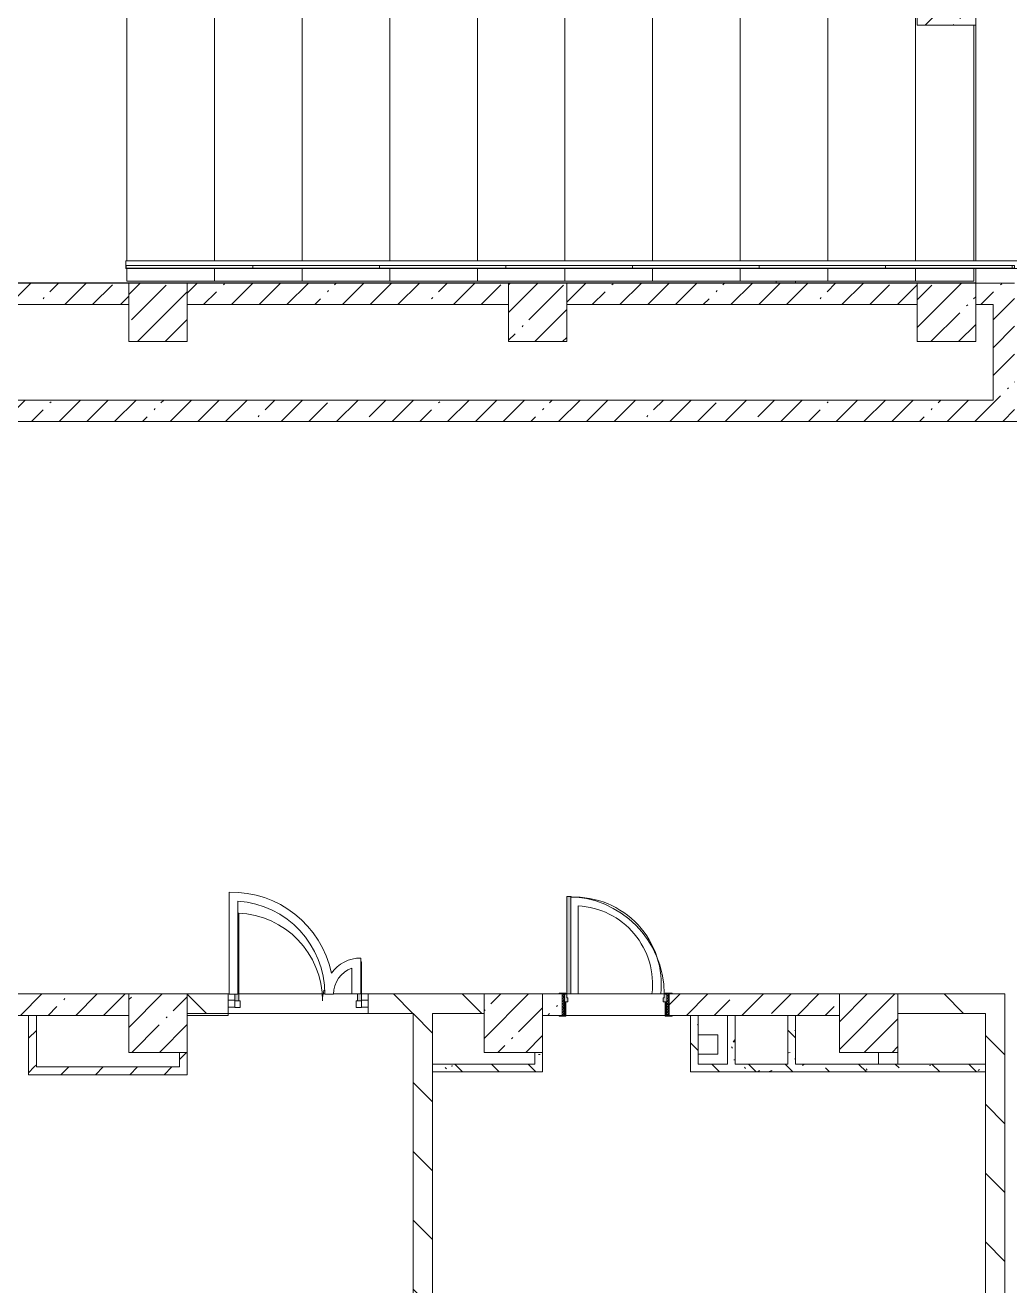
# Model space of a CAD drawing. Header units: millimetres. Extents: x 81632 to 272167, y -8553 to 29000.
# Drawn here: x 165806 to 175921, y 4902 to 17850 of the extents above; entities that cross this region are included whole.
import ezdxf

# ---------------------------------------------------------------- set-up
doc = ezdxf.new("R2010")
doc.units = ezdxf.units.MM
doc.linetypes.add('200_ШТРИХ__ш1_п0_6_', pattern=[800, 500, -300])
for name, color, linetype, lineweight, true_color in [('A-DETL-GENF-4', 7, 'Continuous', 5, 0xaaaaaa), ('A-DOOR-5', 7, 'Continuous', 5, 0xe2e2e2), ('A-DOOR-6', 7, 'Continuous', 5, 0xaaaaaa), ('A-DOOR-FRAM-4', 7, 'Continuous', 5, 0xe2e2e2), ('A-DOOR-FRAM-6', 7, 'Continuous', 5, 0xaaaaaa), ('A-FLOR-1', 7, 'Continuous', 5, 0xaaaaaa), ('A-WALL-PATT-1', 7, 'Continuous', 5, 0x787878), ('I-WALL-5', 7, 'Continuous', 5, 0x787878)]:
    doc.layers.add(name, color=color, linetype=linetype, lineweight=lineweight, true_color=true_color)
for name, color, linetype, lineweight in [('A-DETL-MBND-1', 7, '200_ШТРИХ__ш1_п0_6_', 9), ('A-GLAZ-CWMG-2', 7, 'Continuous', 5), ('A-WALL', 7, 'Continuous', 9), ('A-WALL-2', 7, 'Continuous', 5), ('I-WALL-3', 7, 'Continuous', 5), ('S-COLS-1', 7, 'Continuous', 5), ('S-STRS-2', 7, 'Continuous', 5)]:
    doc.layers.add(name, color=color, linetype=linetype, lineweight=lineweight)
pattern_1 = [(135, (144961.33, 0), (-353.553, -353.553), [])]
pattern_2 = [(45, (144961.33, 0), (-285.123, 285.123), []), (45, (145246.45, 0), (-285.123, 285.123), [504.031, -100.806, 16.764, -84.042])]
pattern_3 = [(45, (144961.33, 0), (-176.7767, 176.7767), [])]
pattern_4 = [(135, (144961.33, 0), (-377.171, -377.171), [533.4, -88.9, 17.78, -88.9]), (135, (144961.33, 376.94), (-377.171, -377.171), []), (50, (144961.33, 0), (637.6445, -55.787), [66.675, -733.425]), (355, (144961.3, 0), (-123.35, 668.699), [53.34, -586.74]), (100.451, (145014.47, -4.65), (514.299, 612.908), [56.665, -623.315]), (46.184, (144961.3, 177.8), (948.776, -147.15), [100.012, -1100.137]), (96.636, (145040.4, 165.5), (830.91, 865.997), [84.998, -934.973]), (351.184, (144961.3, 177.8), (830.918, 865.988), [80.01, -880.11]), (21, (145050.23, 133.35), (530.651, -357.928), [66.675, -733.425]), (326, (145050.2, 133.35), (216.308, 644.658), [53.34, -586.74]), (71.451, (145094.45, 103.5), (746.96, 286.724), [56.665, -623.315]), (37.5, (144961.33, 0), (10.8105, 295.9426), [16.764, -562.864, 16.764, -578.866, -588.962]), (37.5, (144961.33, 0), (10.8105, 295.9426), [-1175.258, 16.764, -572.198]), (7.5, (144961.33, 0), (233.869, 350.6318), [16.764, -322.834, 16.764, -549.529, -224.472]), (7.5, (144961.33, 0), (233.869, 350.6318), [-905.891, 16.764, -207.708]), (327.5, (144763.08, 0), (474.5678, -20.0513), [16.764, -205.486, 16.764, -676.656, -920.115]), (327.5, (144763.08, 0), (474.5678, -20.0513), [-915.67, 16.764, -903.351]), (317.5, (144674.2, 0), (518.452, 88.9934), [16.764, -272.161, 16.764, -443.738, -653.415]), (317.5, (144674.2, 0), (518.452, 88.9934), [-749.427, 16.764, -636.651])]

# ---------------------------------------------------------------- blocks, each defined once
blk = doc.blocks.new('BSC_Колонна _Прямоугольная - 600х600-23286269-2_6_3_птичка')
at = {"layer": 'S-COLS-1'}
h = blk.add_hatch(dxfattribs=at)
h.set_pattern_fill('FP_46', color=256, style=0, pattern_type=2)
h.set_pattern_definition([(45, (-29509.74, -7600), (-285.123, 285.123), []), (45, (-29224.6, -7600), (-285.123, 285.123), [504.031, -100.806, 16.764, -84.042])])
h.paths.add_polyline_path([(-300, -300), (300, -300), (300, 300), (-300, 300)])
for p, q in [((300, 300), (-300, 300)), ((-300, 300), (-300, -300)), ((300, -300), (300, 300)), ((-300, -300), (300, -300))]:
    blk.add_line(p, q, dxfattribs=at)
blk = doc.blocks.new('BSC_Колонна _Прямоугольная - 600х600-V30-2_6_3_птичка')
at = {"layer": 'S-COLS-1'}
h = blk.add_hatch(dxfattribs=at)
h.set_pattern_fill('FP_69', color=256, style=0, pattern_type=2)
h.set_pattern_definition([(45, (-25860, -7600), (-285.123, 285.123), []), (45, (-25574.88, -7600), (-285.123, 285.123), [504.031, -100.806, 16.764, -84.042])])
h.paths.add_polyline_path([(-300, -300), (300, -300), (300, 300), (-300, 300)])
for p, q in [((300, 300), (-300, 300)), ((-300, 300), (-300, -300)), ((300, -300), (300, 300)), ((-300, -300), (300, -300))]:
    blk.add_line(p, q, dxfattribs=at)
blk = doc.blocks.new('BSC_Колонна _Прямоугольная - 600х600-V32-2_6_3_птичка')
at = {"layer": 'S-COLS-1'}
h = blk.add_hatch(dxfattribs=at)
h.set_pattern_fill('FP_71', color=256, style=0, pattern_type=2)
h.set_pattern_definition([(45, (-26110, -14900), (-285.123, 285.123), []), (45, (-25824.88, -14900), (-285.123, 285.123), [504.031, -100.806, 16.764, -84.042])])
h.paths.add_polyline_path([(-300, -300), (300, -300), (300, 300), (-300, 300)])
for p, q in [((300, 300), (-300, 300)), ((-300, 300), (-300, -300)), ((300, -300), (300, 300)), ((-300, -300), (300, -300))]:
    blk.add_line(p, q, dxfattribs=at)
blk = doc.blocks.new('BSC_Колонна _Прямоугольная - 600х600-V84-2_6_3_птичка')
at = {"layer": 'S-COLS-1'}
h = blk.add_hatch(dxfattribs=at)
h.set_pattern_fill('FP_108', color=256, style=0, pattern_type=2)
h.set_pattern_definition([(45, (-30310, -14900), (-285.123, 285.123), []), (45, (-30024.88, -14900), (-285.123, 285.123), [504.031, -100.806, 16.764, -84.042])])
h.paths.add_polyline_path([(-300, -300), (300, -300), (300, 300), (-300, 300), (-300, -30)])
for p, q in [((300, 300), (-300, 300)), ((-300, 300), (-300, -300)), ((300, -300), (300, 300)), ((-300, -300), (300, -300))]:
    blk.add_line(p, q, dxfattribs=at)
blk = doc.blocks.new('110_Дверь_СКБ_1Ст_Внутренняя1 - Д-4к_п__1100x2100h_Артистические EI30-V96-2_6_3_птичка')
at = {"layer": 'A-DOOR-5'}
h = blk.add_hatch(color=256, dxfattribs=at)
h.paths.add_polyline_path([(537.5, 30), (537.5, 110), (512.5, 110), (512.5, 70), (502.5, 70), (502.5, 30)])
h.paths.add_polyline_path([(-477.5, 30), (-477.5, 70), (-487.5, 70), (-487.5, 110), (-512.5, 110), (-512.5, 30)])
at = {"layer": 'A-DOOR-6'}
h = blk.add_hatch(dxfattribs=at)
h.set_pattern_fill('FP_20', color=256, style=0, pattern_type=2)
h.set_pattern_definition([(135, (1751.41, 174.685), (-14.14214, -14.14214), []), (225, (1751.41, 174.685), (14.14214, -14.14214), [])])
h.paths.add_polyline_path([(562.5, -110), (562.5, 110), (537.5, 110), (537.5, -110)])
at = {"layer": 'A-DOOR-FRAM-4'}
for points in [[(-447.5, 110), (-447.5, 1110), (-487.5, 1110), (-487.5, 110)], [(-497.5, 110), (-497.5, 118), (-567.5, 118), (-567.5, 110)], [(-497.5, -110), (-497.5, 30), (-512.5, 30), (-512.5, -110)], [(592.5, 110), (592.5, 118), (522.5, 118), (522.5, 110)], [(537.5, -110), (537.5, 30), (522.5, 30), (522.5, -110)], [(-497.5, -118), (-497.5, -110), (-567.5, -110), (-567.5, -118)], [(592.5, -118), (592.5, -110), (522.5, -110), (522.5, -118)]]:
    blk.add_hatch(color=256, dxfattribs=at).paths.add_polyline_path(points)
at = {"layer": 'A-DOOR-FRAM-6'}
h = blk.add_hatch(dxfattribs=at)
h.set_pattern_fill('FP_21', color=256, style=0, pattern_type=2)
h.set_pattern_definition([(45, (-371.384, 174.685), (-14.1421, 14.1421), []), (135, (-371.384, 174.685), (-14.1421, -14.1421), [])])
h.paths.add_polyline_path([(-512.5, -110), (-512.5, 110), (-537.5, 110), (-537.5, -110)])
at = {"layer": 'A-DOOR-6'}
for p, q in [((-487.5, 1110), (-487.5, 110)), ((-447.5, 1110), (-487.5, 1110)), ((-447.5, 110), (-447.5, 1110)), ((-487.5, 110), (-447.5, 110))]:
    blk.add_line(p, q, dxfattribs=at)
blk.add_arc((-487.5, 110), 1000, 360, 90, dxfattribs=at)
at = {"layer": 'A-DOOR-FRAM-6'}
for p, q in [((-497.5, 118), (-567.5, 118)), ((-567.5, 118), (-567.5, 110)), ((-567.5, 110), (-497.5, 110)), ((-512.5, 110), (-537.5, 110)), ((-537.5, 110), (-537.5, -110)), ((-487.5, 110), (-512.5, 110)), ((-512.5, 110), (-512.5, 30)), ((-512.5, -110), (-512.5, 110)), ((-497.5, 110), (-512.5, 110)), ((-512.5, 110), (-512.5, 109)), ((-512.5, 109), (-497.5, 109)), ((-512.5, 30), (-477.5, 30)), ((-497.5, 30), (-512.5, 30)), ((-512.5, 30), (-512.5, -110)), ((-497.5, 110), (-497.5, 118)), ((-497.5, 109), (-497.5, 110)), ((-497.5, -110), (-497.5, 30)), ((-487.5, 70), (-487.5, 110)), ((-477.5, 70), (-487.5, 70)), ((-477.5, 30), (-477.5, 70)), ((512.5, 70), (502.5, 70)), ((502.5, 70), (502.5, 30)), ((502.5, 30), (537.5, 30)), ((512.5, 110), (512.5, 70)), ((537.5, 110), (512.5, 110)), ((592.5, 118), (522.5, 118)), ((522.5, 118), (522.5, 110)), ((537.5, 110), (522.5, 110)), ((522.5, 110), (522.5, 109)), ((522.5, 110), (592.5, 110)), ((522.5, 109), (537.5, 109)), ((537.5, 30), (522.5, 30)), ((522.5, 30), (522.5, -110)), ((537.5, 30), (537.5, 110)), ((562.5, 110), (537.5, 110)), ((537.5, 110), (537.5, -110)), ((537.5, 109), (537.5, 110)), ((537.5, -110), (537.5, 30)), ((562.5, -110), (562.5, 110)), ((592.5, 110), (592.5, 118)), ((-497.5, -110), (-567.5, -110)), ((-567.5, -110), (-567.5, -118)), ((-567.5, -118), (-497.5, -118)), ((-537.5, -110), (-512.5, -110)), ((-512.5, -110), (-497.5, -110)), ((-497.5, -118), (-497.5, -110)), ((522.5, -110), (537.5, -110)), ((592.5, -110), (522.5, -110)), ((522.5, -110), (522.5, -118)), ((522.5, -118), (592.5, -118)), ((537.5, -110), (562.5, -110)), ((592.5, -118), (592.5, -110))]:
    blk.add_line(p, q, dxfattribs=at)
blk = doc.blocks.new('BSC_Колонна _Прямоугольная - 600х600-V115-2_6_3_птичка')
at = {"layer": 'S-COLS-1'}
h = blk.add_hatch(dxfattribs=at)
h.set_pattern_fill('FP_133', color=256, style=0, pattern_type=2)
h.set_pattern_definition([(45, (-22210, -14900), (-285.123, 285.123), []), (45, (-21924.88, -14900), (-285.123, 285.123), [504.031, -100.806, 16.764, -84.042])])
h.paths.add_polyline_path([(-300, -300), (300, -300), (300, 300), (-300, 300)])
for p, q in [((300, 300), (-300, 300)), ((-300, 300), (-300, -300)), ((300, -300), (300, 300)), ((-300, -300), (300, -300))]:
    blk.add_line(p, q, dxfattribs=at)
blk = doc.blocks.new('BSC_Колонна _Прямоугольная - 600х600-V120-2_6_3_птичка')
at = {"layer": 'S-COLS-1'}
h = blk.add_hatch(dxfattribs=at)
h.set_pattern_fill('FP_139', color=256, style=0, pattern_type=2)
h.set_pattern_definition([(45, (-22210, -7600), (-285.123, 285.123), []), (45, (-21924.88, -7600), (-285.123, 285.123), [504.031, -100.806, 16.764, -84.042])])
h.paths.add_polyline_path([(-300, -300), (300, -300), (300, 300), (-300, 300)])
for p, q in [((300, 300), (-300, 300)), ((-300, 300), (-300, -300)), ((300, -300), (300, 300)), ((-300, -300), (300, -300))]:
    blk.add_line(p, q, dxfattribs=at)
blk = doc.blocks.new('Прямоугольный импост - 50 x 70 мм-31927764-2_6_3_птичка')
at = {"layer": 'A-GLAZ-CWMG-2'}
for p, q in [((-70, 35), (0, 35)), ((-70, -35), (-70, 35)), ((0, 35), (0, -35)), ((0, -35), (-70, -35))]:
    blk.add_line(p, q, dxfattribs=at)
blk = doc.blocks.new('Дверь_Витражная_остекление_ - ДВН_ДАО_Главный вход_1200 в свету Д-22 _п_-V161-2_6_3_птичка')
at = {"layer": 'A-DOOR-5'}
for points in [[(-619, 30), (-610, 30), (-610, 930), (-619, 930), (-619, 97), (-650, 97), (-650, 30)], [(610, 30), (650, 35), (650, 430), (642, 430), (642, 100), (610, 100)]]:
    blk.add_hatch(color=256, dxfattribs=at).paths.add_polyline_path(points)
at = {"layer": 'A-DETL-GENF-4'}
for p, q in [((-610, 930), (-619, 930)), ((-610, 30), (-610, 930)), ((650, 430), (642, 430)), ((650, 35), (650, 430)), ((-650, 97), (-650, 35)), ((-650, 30), (-610, 30)), ((-595, 30), (-650, 30)), ((-595, -40), (-595, 30)), ((595, -40), (595, 30)), ((595, 30), (650, 30)), ((610, 100), (610, 30)), ((610, 30), (650, 30)), ((-650, -40), (-595, -40)), ((650, -40), (595, -40))]:
    blk.add_line(p, q, dxfattribs=at)
at = {"layer": 'A-DOOR-6'}
for p, q in [((650, 430), (650, 35)), ((-650, 97), (-650, 35))]:
    blk.add_line(p, q, dxfattribs=at)
for centre, radius, start, end in [((-650, 30), 900, 360, 87.9985), ((650, 30), 400, 90, 91.1759), ((650, 30), 400, 164.4599, 180)]:
    blk.add_arc(centre, radius, start, end, dxfattribs=at)
blk = doc.blocks.new('Прямоугольный импост - 50 x 70 мм-31701779-2_6_3_птичка')
at = {"layer": 'A-GLAZ-CWMG-2'}
for p, q in [((0, 35), (-70, 35)), ((-70, 35), (-70, -35)), ((0, -35), (0, 35)), ((-70, -35), (0, -35))]:
    blk.add_line(p, q, dxfattribs=at)
blk = doc.blocks.new('Перекрытия 2 - Перекрытия 4-32990152-2_6_3_птичка')
at = {"layer": 'S-STRS-2'}
for p, q in [((21910, 19180), (22510, 19180)), ((21910, 19180), (21910, 15411)), ((22810, 19180), (23410, 19180)), ((22810, 15411), (22810, 19180)), ((23710, 19180), (24310, 19180)), ((23710, 15411), (23710, 19180)), ((24610, 19180), (25210, 19180)), ((24610, 15411), (24610, 19180)), ((25510, 19180), (26110, 19180)), ((25510, 15411), (25510, 19180)), ((26410, 19180), (27010, 19180)), ((26410, 15411), (26410, 19180)), ((27310, 19180), (27910, 19180)), ((27310, 15411), (27310, 19180)), ((28210, 19180), (28810, 19180)), ((28210, 15411), (28210, 19180)), ((29110, 19180), (29710, 19180)), ((29110, 15411), (29110, 19180)), ((30010, 19180), (30610, 19180)), ((30010, 15411), (30010, 19180)), ((30610, 18430), (30610, 19180)), ((30610, 15411), (30610, 17830)), ((21910, 15330), (21910, 15200)), ((22810, 15200), (22810, 15330)), ((23710, 15200), (23710, 15330)), ((24610, 15200), (24610, 15330)), ((25510, 15200), (25510, 15330)), ((26410, 15200), (26410, 15330)), ((27310, 15200), (27310, 15330)), ((28210, 15200), (28210, 15330)), ((29110, 15200), (29110, 15330)), ((30010, 15200), (30010, 15330)), ((30610, 15200), (30610, 15330)), ((22810, 15200), (21910, 15200)), ((23710, 15200), (22810, 15200)), ((24610, 15200), (23710, 15200)), ((25510, 15200), (24610, 15200)), ((26410, 15200), (25510, 15200)), ((27310, 15200), (26410, 15200)), ((28210, 15200), (27310, 15200)), ((29110, 15200), (28210, 15200)), ((30010, 15200), (29110, 15200)), ((30610, 15200), (30010, 15200))]:
    blk.add_line(p, q, dxfattribs=at)
blk = doc.blocks.new('Стены наклон_ амфитеатр - Стены наклон_ амфитеатр-32992696-2_6_3_птичка')
at = {"layer": 'A-WALL-PATT-1'}
h = blk.add_hatch(dxfattribs=at)
h.set_pattern_fill('FP_163', color=256, style=0, pattern_type=2)
h.set_pattern_definition([(0, (26444.5, 15393.4), (0, 246.1), []), (90, (26444.5, 15393.4), (-1300, 8e-14), [])])
h.paths.add_polyline_path([(30993, 15354), (31010, 15354), (31010, 15381), (21879, 15381), (21879, 15354), (27946, 15354)])
at = {"layer": 'A-WALL-2'}
for p, q in [((31041, 15431), (21879, 15431)), ((21879, 15431), (21879, 15381)), ((31041, 15350), (31041, 15431)), ((21879, 15381), (31010, 15381)), ((21879, 15354), (21879, 15381)), ((21879, 15350), (21879, 15354)), ((31010, 15354), (21879, 15354)), ((31010, 15350), (21879, 15350)), ((31010, 15381), (31010, 15350)), ((31010, 15350), (31041, 15350))]:
    blk.add_line(p, q, dxfattribs=at)
blk = doc.blocks.new('BSC_Колонна _Прямоугольная - 600х600-V172-2_6_3_птичка')
at = {"layer": 'S-COLS-1'}
h = blk.add_hatch(dxfattribs=at)
h.set_pattern_fill('FP_164', color=256, style=0, pattern_type=2)
h.set_pattern_definition([(45, (-30310, -18150), (-285.123, 285.123), []), (45, (-30024.88, -18150), (-285.123, 285.123), [504.031, -100.806, 16.764, -84.042])])
h.paths.add_polyline_path([(-300, -300), (300, -300), (300, 300), (-300, 300)])
for p, q in [((300, 300), (-300, 300)), ((-300, 300), (-300, -300)), ((300, -300), (300, 300)), ((-300, -300), (300, -300))]:
    blk.add_line(p, q, dxfattribs=at)

msp = doc.modelspace()

# ---------------------------------------------------------------- hatches: boundary and pattern name
at = {"layer": 'I-WALL-3'}
h = msp.add_hatch(dxfattribs=at)
h.set_pattern_fill('FP_73', color=256, style=0, pattern_type=2)
h.set_pattern_definition(pattern_2)
h.paths.add_polyline_path([(172907.1, 14980), (174971.3, 14980), (174971.3, 15200), (171371.3, 15200), (171371.3, 14980)])
h.paths.add_polyline_path([(175751.3, 14980), (175751.3, 15200), (175571.3, 15196.3), (175571.3, 14980)])
h.paths.add_polyline_path([(159771.3, 14980), (163071.6, 14980), (163071.6, 15200), (159281.3, 15200), (159281.3, 14980), (159400.2, 14980)])
h.paths.add_polyline_path([(170771.3, 14980), (170771.3, 15200), (167471.3, 15200), (167471.3, 14980), (169305.3, 14980)])
h.paths.add_polyline_path([(165171.3, 14980), (166871.3, 14980), (166871.3, 15200), (163671.6, 15200), (163671.6, 14980), (164951.3, 14980)])
h = msp.add_hatch(dxfattribs=at)
h.set_pattern_fill('FP_73', color=256, style=0, pattern_type=2)
h.set_pattern_definition(pattern_2)
h.paths.add_polyline_path([(175751.3, 13780), (175971.3, 13780), (175971.3, 15200), (175751.3, 15200), (175751.3, 14000)])
h = msp.add_hatch(dxfattribs=at)
h.set_pattern_fill('FP_73', color=256, style=0, pattern_type=2)
h.set_pattern_definition(pattern_2)
h.paths.add_polyline_path([(175608.5, 13780), (175751.3, 13780), (175751.3, 14000), (165171.3, 14000), (165171.3, 13780), (174708.1, 13780)])
h = msp.add_hatch(dxfattribs=at)
h.set_pattern_fill('FP_73', color=256, style=0, pattern_type=2)
h.set_pattern_definition(pattern_2)
h.paths.add_polyline_path([(165841.3, 7680), (166871.3, 7680), (166871.3, 7900), (164721.3, 7900), (164721.3, 7830), (163521.3, 7830), (163521.3, 7900), (162221.3, 7900), (162221.3, 7680), (165703.4, 7680)])
h = msp.add_hatch(dxfattribs=at)
h.set_pattern_fill('FP_76', color=256, style=0, pattern_type=2)
h.set_pattern_definition(pattern_1)
h.paths.add_polyline_path([(169791.3, 7700), (170521.3, 7700), (170521.3, 7900), (169331.3, 7900), (169331.3, 7700)])
h.paths.add_polyline_path([(167891.3, 7700), (167891.3, 7900), (167471.3, 7900), (167471.3, 7700), (167504.4, 7700)])
h = msp.add_hatch(dxfattribs=at)
h.set_pattern_fill('FP_73', color=256, style=0, pattern_type=2)
h.set_pattern_definition(pattern_2)
h.paths.add_polyline_path([(172421.3, 7680), (174171.1, 7680), (174171.1, 7900), (172421.3, 7900)])
h.paths.add_polyline_path([(171291.3, 7680), (171321.3, 7680), (171321.3, 7900), (171121.3, 7900), (171121.3, 7680)])
h = msp.add_hatch(dxfattribs=at)
h.set_pattern_fill('FP_76', color=256, style=0, pattern_type=2)
h.set_pattern_definition(pattern_1)
h.paths.add_polyline_path([(175671.3, 7700), (175871.3, 7700), (175871.3, 7900), (174771.1, 7900), (174771.1, 7700)])
h = msp.add_hatch(dxfattribs=at)
h.set_pattern_fill('FP_77', color=256, style=0, pattern_type=2)
h.set_pattern_definition(pattern_3)
h.paths.add_polyline_path([(165921.3, 7150), (165921.3, 7680), (165841.3, 7680), (165841.3, 7150)])
h = msp.add_hatch(dxfattribs=at)
h.set_pattern_fill('FP_76', color=256, style=0, pattern_type=2)
h.set_pattern_definition(pattern_1)
h.paths.add_polyline_path([(169991.3, 100), (169991.3, 7700), (169791.3, 7700), (169791.3, 100)])
h = msp.add_hatch(dxfattribs=at)
h.set_pattern_fill('FP_76', color=256, style=0, pattern_type=2)
h.set_pattern_definition(pattern_1)
h.paths.add_polyline_path([(175671.3, 100), (175871.3, 100), (175871.3, 7700), (175671.3, 7700), (175671.3, 405)])
h = msp.add_hatch(dxfattribs=at)
h.set_pattern_fill('FP_77', color=256, style=0, pattern_type=2)
h.set_pattern_definition(pattern_3)
h.paths.add_polyline_path([(167471.3, 7070), (167471.3, 7300), (167391.3, 7300), (167391.3, 7070)])
h = msp.add_hatch(dxfattribs=at)
h.set_pattern_fill('FP_77', color=256, style=0, pattern_type=2)
h.set_pattern_definition(pattern_3)
h.paths.add_polyline_path([(167391.3, 7070), (167391.3, 7150), (165841.3, 7150), (165841.3, 7070)])
at = {"layer": 'I-WALL-5'}
h = msp.add_hatch(dxfattribs=at)
h.set_pattern_fill('FP_80', color=256, style=0, pattern_type=2)
h.set_pattern_definition(pattern_4)
h.paths.add_polyline_path([(172721.3, 7100), (172721.3, 7680), (172641.3, 7680), (172641.3, 7100)])
h = msp.add_hatch(dxfattribs=at)
h.set_pattern_fill('FP_80', color=256, style=0, pattern_type=2)
h.set_pattern_definition(pattern_4)
h.paths.add_polyline_path([(173101.3, 7180), (173101.3, 7680), (173021.3, 7680), (173021.3, 7180)])
h = msp.add_hatch(dxfattribs=at)
h.set_pattern_fill('FP_80', color=256, style=0, pattern_type=2)
h.set_pattern_definition(pattern_4)
h.paths.add_polyline_path([(173721.1, 7180), (173721.1, 7680), (173641.1, 7680), (173641.1, 7180)])
h = msp.add_hatch(dxfattribs=at)
h.set_pattern_fill('FP_80', color=256, style=0, pattern_type=2)
h.set_pattern_definition(pattern_4)
h.paths.add_polyline_path([(171106.2, 7100), (171121.3, 7100), (171121.3, 7300), (171041.3, 7300), (171041.3, 7100)])
h = msp.add_hatch(dxfattribs=at)
h.set_pattern_fill('FP_80', color=256, style=0, pattern_type=2)
h.set_pattern_definition(pattern_4)
h.paths.add_polyline_path([(171041.3, 7100), (171041.3, 7180), (169991.3, 7180), (169991.3, 7100)])
h = msp.add_hatch(dxfattribs=at)
h.set_pattern_fill('FP_80', color=256, style=0, pattern_type=2)
h.set_pattern_definition(pattern_4)
h.paths.add_polyline_path([(173807.6, 7100), (175671.3, 7100), (175671.3, 7180), (172721.3, 7180), (172721.3, 7100), (172907.1, 7100)])

# ---------------------------------------------------------------- linework, layer by layer
at = {"layer": 'A-DETL-MBND-1'}
for p, q in [((173521.3, 15203), (173521.3, 15220)), ((173721.3, 15220), (173721.3, 15203))]:
    msp.add_line(p, q, dxfattribs=at)
at = {"layer": 'A-FLOR-1'}
for p, q in [((175571.3, 17850), (175571.3, 15430.8)), ((175571.3, 15350), (175571.3, 15200)), ((175571.3, 15203.4), (159271.4, 15203.4)), ((167902.3, 8944.6), (167902.3, 7897)), ((167992.3, 7897), (167992.3, 8852.9)), ((171486.3, 7900), (171486.3, 8804)), ((169163.3, 8164.1), (169163.3, 7900)), ((169253.3, 7900), (169253.3, 8269)), ((167902.5, 7900), (167891.3, 7900)), ((168974.6, 7900), (169331.3, 7900)), ((172371.3, 7900), (171411.3, 7900)), ((167902.3, 7897), (167992.3, 7897)), ((168884.3, 7897), (168974.3, 7897)), ((167891.3, 7679), (167471.3, 7679)), ((167891.3, 7700), (167891.3, 7679)), ((172721.3, 7480), (172921.1, 7480)), ((172921.1, 7480), (172921.1, 7280)), ((172921.1, 7280), (172721.3, 7280))]:
    msp.add_line(p, q, dxfattribs=at)
for centre, radius, start, end in [((167929.3, 7900), 1045, 11.78406, 91.48467), ((167929.3, 7900), 955, 359.82001, 86.22206), ((171446.3, 8000), 895, 353.58484, 92.24174), ((171446.3, 8000), 805, 352.86408, 87.15183), ((169253.3, 7900), 369, 90, 144.66492), ((169253.3, 7900), 279, 108.81906, 180.6161)]:
    msp.add_arc(centre, radius, start, end, dxfattribs=at)
at = {"layer": 'A-WALL'}
for p, q in [((165921.3, 7680), (165841.3, 7680)), ((172721.3, 7680), (172641.3, 7680)), ((173101.3, 7680), (173021.3, 7680)), ((169991.3, 7180), (169991.3, 7100)), ((174571.1, 7180), (174771.1, 7180))]:
    msp.add_line(p, q, dxfattribs=at)
at = {"layer": 'I-WALL-3'}
for p, q in [((166871.3, 15200), (163671.6, 15200)), ((170771.3, 15200), (167471.3, 15200)), ((174971.3, 15200), (171371.3, 15200)), ((175971.3, 15200), (175571.3, 15200)), ((165171.3, 14980), (166871.3, 14980)), ((167471.3, 14980), (170771.3, 14980)), ((171371.3, 14980), (174971.3, 14980)), ((175571.3, 14980), (175751.3, 14980)), ((175751.3, 14980), (175751.3, 14000)), ((175751.3, 14000), (165171.3, 14000)), ((165171.3, 13780), (176261.3, 13780)), ((166871.3, 7900), (165171.3, 7900)), ((167891.3, 7900), (167471.3, 7900)), ((167891.3, 7700), (167891.3, 7900)), ((167992.3, 7900), (168884.2, 7900)), ((170521.3, 7900), (169331.3, 7900)), ((169331.3, 7900), (169331.3, 7700)), ((171291.3, 7900), (171121.3, 7900)), ((174171.1, 7900), (172451.3, 7900)), ((175871.3, 7900), (174771.1, 7900)), ((175871.3, 100), (175871.3, 7900)), ((162221.3, 7680), (165841.3, 7680)), ((165841.3, 7680), (165841.3, 7070)), ((165921.3, 7150), (165921.3, 7680)), ((165921.3, 7680), (166871.3, 7680)), ((169791.3, 7700), (167471.3, 7700)), ((169791.3, 7700), (169791.3, 100)), ((169991.3, 7180), (169991.3, 7700)), ((169991.3, 7700), (170521.3, 7700)), ((171121.3, 7680), (171291.3, 7680)), ((172381.3, 7680), (171361.3, 7680)), ((172451.3, 7680), (172641.3, 7680)), ((172641.3, 7680), (172641.3, 7100)), ((172721.3, 7680), (173021.3, 7680)), ((172721.3, 7180), (172721.3, 7680)), ((173021.3, 7680), (173021.3, 7180)), ((173101.3, 7680), (174171.1, 7680)), ((173101.3, 7180), (173101.3, 7680)), ((173641.1, 7680), (173641.1, 7180)), ((173721.1, 7180), (173721.1, 7680)), ((174771.1, 7700), (175671.3, 7700)), ((175671.3, 7700), (175671.3, 100)), ((167391.3, 7300), (167391.3, 7150)), ((167471.3, 7070), (167471.3, 7300)), ((171041.3, 7300), (171041.3, 7180)), ((171121.3, 7100), (171121.3, 7300)), ((174571.1, 7300), (174571.1, 7180)), ((174771.1, 7180), (174771.1, 7300)), ((167391.3, 7150), (165921.3, 7150)), ((171041.3, 7180), (169991.3, 7180)), ((173021.3, 7180), (172721.3, 7180)), ((173641.1, 7180), (173101.3, 7180)), ((174571.1, 7180), (173721.1, 7180)), ((175671.3, 7180), (174771.1, 7180)), ((165841.3, 7070), (167471.3, 7070)), ((169991.3, 100), (169991.3, 7100)), ((169991.3, 7100), (171121.3, 7100)), ((172641.3, 7100), (175671.3, 7100))]:
    msp.add_line(p, q, dxfattribs=at)

# ---------------------------------------------------------------- block references
at = {"layer": 'A-DOOR-6'}
for name, p in [('110_Дверь_СКБ_1Ст_Внутренняя1 - Д-4к_п__1100x2100h_Артистические EI30-V96-2_6_3_птичка', (171858.8, 7790)), ('Дверь_Витражная_остекление_ - ДВН_ДАО_Главный вход_1200 в свету Д-22 _п_-V161-2_6_3_птичка', (168611.3, 7800))]:
    msp.add_blockref(name, p, dxfattribs=at)
at = {"layer": 'A-GLAZ-CWMG-2', "rotation": 180}
msp.add_blockref('Прямоугольный импост - 50 x 70 мм-31701779-2_6_3_птичка', (167891.3, 7800), dxfattribs=at)
at = {"layer": 'A-GLAZ-CWMG-2', "extrusion": (0, 0, -1), "rotation": 180}
msp.add_blockref('Прямоугольный импост - 50 x 70 мм-31927764-2_6_3_птичка', (-169331.3, 7800), dxfattribs=at)
at = {"layer": 'A-WALL-2'}
msp.add_blockref('Стены наклон_ амфитеатр - Стены наклон_ амфитеатр-32992696-2_6_3_птичка', (144961.3, 0), dxfattribs=at)
at = {"layer": 'S-COLS-1'}
for name, p in [('BSC_Колонна _Прямоугольная - 600х600-V172-2_6_3_птичка', (175271.3, 18150)), ('BSC_Колонна _Прямоугольная - 600х600-V115-2_6_3_птичка', (167171.3, 14900)), ('BSC_Колонна _Прямоугольная - 600х600-V32-2_6_3_птичка', (171071.3, 14900)), ('BSC_Колонна _Прямоугольная - 600х600-V84-2_6_3_птичка', (175271.3, 14900)), ('BSC_Колонна _Прямоугольная - 600х600-V120-2_6_3_птичка', (167171.3, 7600)), ('BSC_Колонна _Прямоугольная - 600х600-V30-2_6_3_птичка', (170821.3, 7600)), ('BSC_Колонна _Прямоугольная - 600х600-23286269-2_6_3_птичка', (174471.1, 7600))]:
    msp.add_blockref(name, p, dxfattribs=at)
at = {"layer": 'S-STRS-2'}
msp.add_blockref('Перекрытия 2 - Перекрытия 4-32990152-2_6_3_птичка', (144941.3, 20), dxfattribs=at)

doc.saveas('drawing.dxf')
